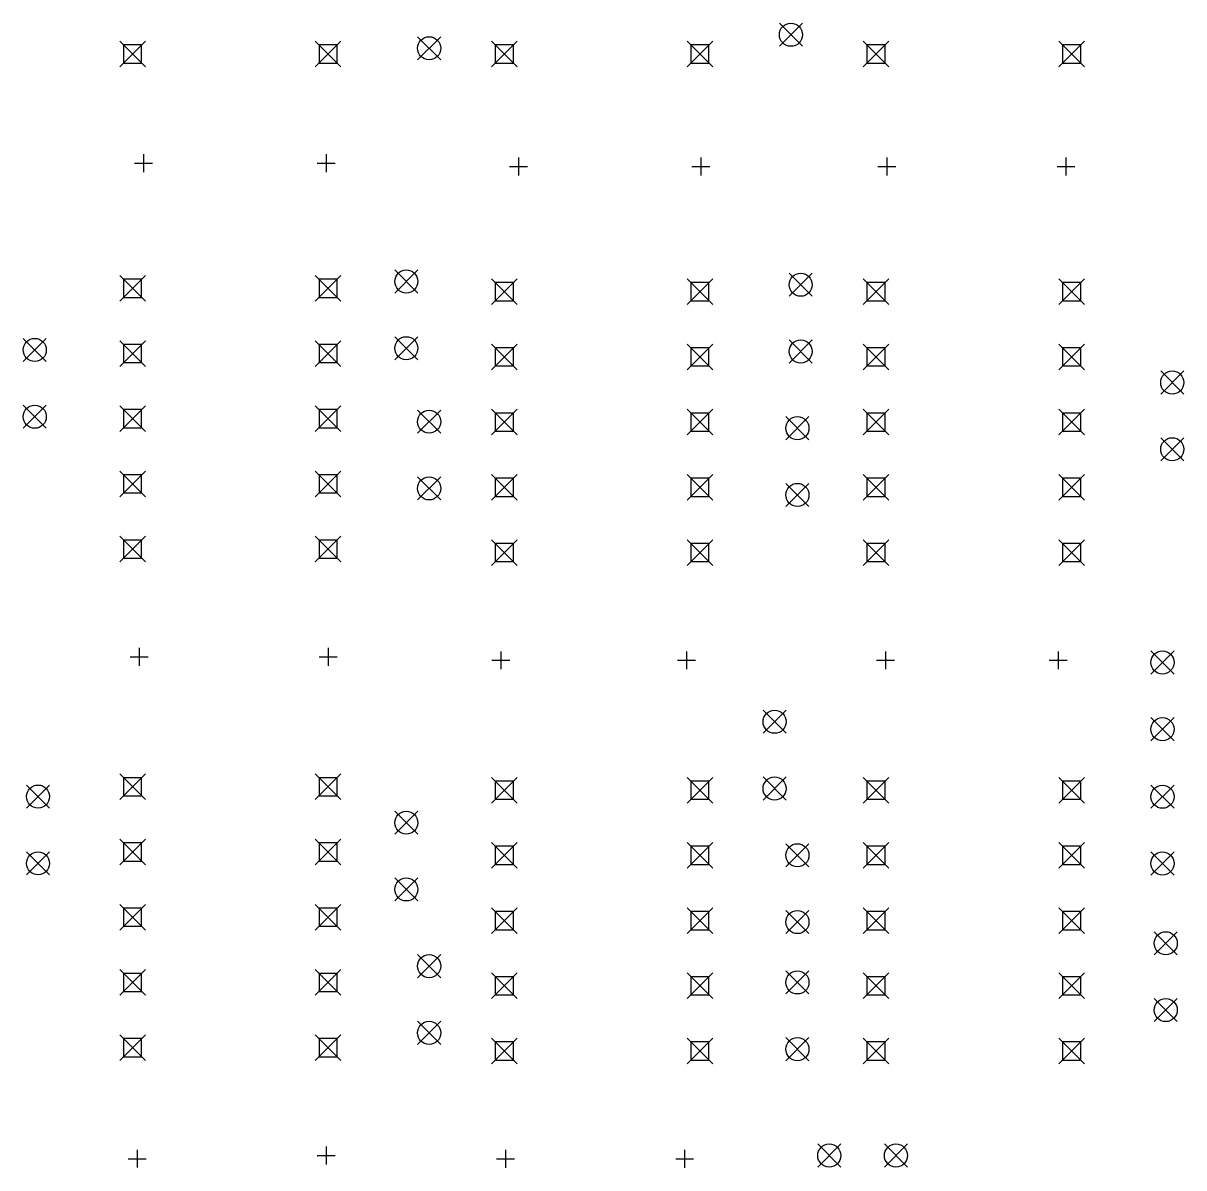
# Model space of a CAD drawing. Extents: x 10 to 419, y -285 to -23.
# Drawn here: x 268.79 to 314.01, y -119.61 to -75.02 of the extents above; entities that cross this region are included whole.
import ezdxf

# ---------------------------------------------------------------- set-up
doc = ezdxf.new("R2010")
doc.units = 0
doc.layers.add('BLACK', color=7, linetype='CONTINUOUS')

msp = doc.modelspace()

# ---------------------------------------------------------------- linework, layer by layer
at = {"layer": 'BLACK', "linetype": 'CONTINUOUS'}
for p, q in [((298.254, -75.0201), (299.154, -75.9201)), ((299.154, -75.0201), (298.254, -75.9201)), ((272.55, -75.7204), (273.55, -76.7204)), ((273.55, -75.7204), (272.55, -76.7204)), ((273.404, -75.8668), (272.696, -75.8668)), ((272.696, -75.8668), (272.696, -76.5739)), ((273.404, -76.5739), (273.404, -75.8668)), ((280.17, -75.7204), (281.17, -76.7204)), ((281.17, -75.7204), (280.17, -76.7204)), ((281.024, -75.8668), (280.316, -75.8668)), ((280.316, -75.8668), (280.316, -76.5739)), ((281.024, -76.5739), (281.024, -75.8668)), ((284.157, -75.5464), (285.057, -76.4464)), ((285.057, -75.5464), (284.157, -76.4464)), ((287.036, -75.7204), (288.036, -76.7204)), ((288.036, -75.7204), (287.036, -76.7204)), ((287.89, -75.8668), (287.183, -75.8668)), ((287.183, -75.8668), (287.183, -76.5739)), ((287.89, -76.5739), (287.89, -75.8668)), ((294.656, -75.7204), (295.656, -76.7204)), ((295.656, -75.7204), (294.656, -76.7204)), ((295.51, -75.8668), (294.803, -75.8668)), ((294.803, -75.8668), (294.803, -76.5739)), ((295.51, -76.5739), (295.51, -75.8668)), ((301.523, -75.7204), (302.523, -76.7204)), ((302.523, -75.7204), (301.523, -76.7204)), ((302.376, -75.8668), (301.669, -75.8668)), ((301.669, -75.8668), (301.669, -76.5739)), ((302.376, -76.5739), (302.376, -75.8668)), ((309.143, -75.7204), (310.143, -76.7204)), ((310.143, -75.7204), (309.143, -76.7204)), ((309.996, -75.8668), (309.289, -75.8668)), ((309.289, -75.8668), (309.289, -76.5739)), ((309.996, -76.5739), (309.996, -75.8668)), ((272.696, -76.5739), (273.404, -76.5739)), ((280.316, -76.5739), (281.024, -76.5739)), ((287.183, -76.5739), (287.89, -76.5739)), ((294.803, -76.5739), (295.51, -76.5739)), ((301.669, -76.5739), (302.376, -76.5739)), ((309.289, -76.5739), (309.996, -76.5739)), ((273.132, -80.4689), (273.832, -80.4689)), ((273.482, -80.1189), (273.482, -80.8189)), ((280.244, -80.4689), (280.944, -80.4689)), ((280.594, -80.1189), (280.594, -80.8189)), ((288.087, -80.2514), (288.087, -80.9514)), ((295.199, -80.2514), (295.199, -80.9514)), ((302.438, -80.2463), (302.438, -80.9463)), ((309.423, -80.2514), (309.423, -80.9514)), ((287.737, -80.6014), (288.437, -80.6014)), ((294.849, -80.6014), (295.549, -80.6014)), ((302.088, -80.5963), (302.788, -80.5963)), ((309.073, -80.6014), (309.773, -80.6014)), ((272.55, -84.8461), (273.55, -85.8461)), ((273.55, -84.8461), (272.55, -85.8461)), ((273.404, -84.9926), (272.696, -84.9926)), ((272.696, -84.9926), (272.696, -85.6997)), ((273.404, -85.6997), (273.404, -84.9926)), ((280.17, -84.8461), (281.17, -85.8461)), ((281.17, -84.8461), (280.17, -85.8461)), ((281.024, -84.9926), (280.316, -84.9926)), ((280.316, -84.9926), (280.316, -85.6997)), ((281.024, -85.6997), (281.024, -84.9926)), ((283.268, -84.6304), (284.168, -85.5304)), ((284.168, -84.6304), (283.268, -85.5304)), ((287.036, -84.9786), (288.036, -85.9786)), ((288.036, -84.9786), (287.036, -85.9786)), ((294.656, -84.9786), (295.656, -85.9786)), ((295.656, -84.9786), (294.656, -85.9786)), ((298.635, -84.7574), (299.535, -85.6574)), ((299.535, -84.7574), (298.635, -85.6574)), ((301.523, -84.9786), (302.523, -85.9786)), ((302.523, -84.9786), (301.523, -85.9786)), ((309.143, -84.9786), (310.143, -85.9786)), ((310.143, -84.9786), (309.143, -85.9786)), ((287.89, -85.1251), (287.183, -85.1251)), ((287.183, -85.1251), (287.183, -85.8322)), ((287.89, -85.8322), (287.89, -85.1251)), ((295.51, -85.1251), (294.803, -85.1251)), ((294.803, -85.1251), (294.803, -85.8322)), ((295.51, -85.8322), (295.51, -85.1251)), ((302.376, -85.1251), (301.669, -85.1251)), ((301.669, -85.1251), (301.669, -85.8322)), ((302.376, -85.8322), (302.376, -85.1251)), ((309.996, -85.1251), (309.289, -85.1251)), ((309.289, -85.1251), (309.289, -85.8322)), ((309.996, -85.8322), (309.996, -85.1251)), ((272.696, -85.6997), (273.404, -85.6997)), ((280.316, -85.6997), (281.024, -85.6997)), ((287.183, -85.8322), (287.89, -85.8322)), ((294.803, -85.8322), (295.51, -85.8322)), ((301.669, -85.8322), (302.376, -85.8322)), ((309.289, -85.8322), (309.996, -85.8322)), ((283.268, -87.2304), (284.168, -88.1304)), ((284.168, -87.2304), (283.268, -88.1304)), ((268.79, -87.2974), (269.69, -88.1974)), ((269.69, -87.2974), (268.79, -88.1974)), ((272.55, -87.3861), (273.55, -88.3861)), ((273.55, -87.3861), (272.55, -88.3861)), ((273.404, -87.5326), (272.696, -87.5326)), ((272.696, -87.5326), (272.696, -88.2397)), ((273.404, -88.2397), (273.404, -87.5326)), ((280.17, -87.3861), (281.17, -88.3861)), ((281.17, -87.3861), (280.17, -88.3861)), ((281.024, -87.5326), (280.316, -87.5326)), ((280.316, -87.5326), (280.316, -88.2397)), ((281.024, -88.2397), (281.024, -87.5326)), ((287.036, -87.5186), (288.036, -88.5186)), ((288.036, -87.5186), (287.036, -88.5186)), ((287.89, -87.6651), (287.183, -87.6651)), ((287.183, -87.6651), (287.183, -88.3722)), ((287.89, -88.3722), (287.89, -87.6651)), ((294.656, -87.5186), (295.656, -88.5186)), ((295.656, -87.5186), (294.656, -88.5186)), ((295.51, -87.6651), (294.803, -87.6651)), ((294.803, -87.6651), (294.803, -88.3722)), ((295.51, -88.3722), (295.51, -87.6651)), ((298.635, -87.3574), (299.535, -88.2574)), ((299.535, -87.3574), (298.635, -88.2574)), ((301.523, -87.5186), (302.523, -88.5186)), ((302.523, -87.5186), (301.523, -88.5186)), ((302.376, -87.6651), (301.669, -87.6651)), ((301.669, -87.6651), (301.669, -88.3722)), ((302.376, -88.3722), (302.376, -87.6651)), ((309.143, -87.5186), (310.143, -88.5186)), ((310.143, -87.5186), (309.143, -88.5186)), ((309.996, -87.6651), (309.289, -87.6651)), ((309.289, -87.6651), (309.289, -88.3722)), ((309.996, -88.3722), (309.996, -87.6651)), ((272.696, -88.2397), (273.404, -88.2397)), ((280.316, -88.2397), (281.024, -88.2397)), ((287.183, -88.3722), (287.89, -88.3722)), ((294.803, -88.3722), (295.51, -88.3722)), ((301.669, -88.3722), (302.376, -88.3722)), ((309.289, -88.3722), (309.996, -88.3722)), ((313.113, -88.5674), (314.013, -89.4674)), ((314.013, -88.5674), (313.113, -89.4674)), ((268.79, -89.8974), (269.69, -90.7974)), ((269.69, -89.8974), (268.79, -90.7974)), ((272.55, -89.9261), (273.55, -90.9261)), ((273.55, -89.9261), (272.55, -90.9261)), ((280.17, -89.9261), (281.17, -90.9261)), ((281.17, -89.9261), (280.17, -90.9261)), ((273.404, -90.0726), (272.696, -90.0726)), ((272.696, -90.0726), (272.696, -90.7797)), ((273.404, -90.7797), (273.404, -90.0726)), ((281.024, -90.0726), (280.316, -90.0726)), ((280.316, -90.0726), (280.316, -90.7797)), ((281.024, -90.7797), (281.024, -90.0726)), ((284.157, -90.0914), (285.057, -90.9914)), ((285.057, -90.0914), (284.157, -90.9914)), ((287.036, -90.0586), (288.036, -91.0586)), ((288.036, -90.0586), (287.036, -91.0586)), ((287.89, -90.2051), (287.183, -90.2051)), ((287.183, -90.2051), (287.183, -90.9122)), ((287.89, -90.9122), (287.89, -90.2051)), ((294.656, -90.0586), (295.656, -91.0586)), ((295.656, -90.0586), (294.656, -91.0586)), ((295.51, -90.2051), (294.803, -90.2051)), ((294.803, -90.2051), (294.803, -90.9122)), ((295.51, -90.9122), (295.51, -90.2051)), ((298.508, -90.3454), (299.408, -91.2454)), ((299.408, -90.3454), (298.508, -91.2454)), ((301.523, -90.0586), (302.523, -91.0586)), ((302.523, -90.0586), (301.523, -91.0586)), ((302.376, -90.2051), (301.669, -90.2051)), ((301.669, -90.2051), (301.669, -90.9122)), ((302.376, -90.9122), (302.376, -90.2051)), ((309.143, -90.0586), (310.143, -91.0586)), ((310.143, -90.0586), (309.143, -91.0586)), ((309.996, -90.2051), (309.289, -90.2051)), ((309.289, -90.2051), (309.289, -90.9122)), ((309.996, -90.9122), (309.996, -90.2051)), ((272.696, -90.7797), (273.404, -90.7797)), ((280.316, -90.7797), (281.024, -90.7797)), ((287.183, -90.9122), (287.89, -90.9122)), ((294.803, -90.9122), (295.51, -90.9122)), ((301.669, -90.9122), (302.376, -90.9122)), ((309.289, -90.9122), (309.996, -90.9122)), ((313.113, -91.1674), (314.013, -92.0674)), ((314.013, -91.1674), (313.113, -92.0674)), ((272.55, -92.4661), (273.55, -93.4661)), ((273.55, -92.4661), (272.55, -93.4661)), ((273.404, -92.6126), (272.696, -92.6126)), ((272.696, -92.6126), (272.696, -93.3197)), ((273.404, -93.3197), (273.404, -92.6126)), ((280.17, -92.4661), (281.17, -93.4661)), ((281.17, -92.4661), (280.17, -93.4661)), ((281.024, -92.6126), (280.316, -92.6126)), ((280.316, -92.6126), (280.316, -93.3197)), ((281.024, -93.3197), (281.024, -92.6126)), ((284.157, -92.6914), (285.057, -93.5914)), ((285.057, -92.6914), (284.157, -93.5914)), ((287.036, -92.5986), (288.036, -93.5986)), ((288.036, -92.5986), (287.036, -93.5986)), ((294.656, -92.5986), (295.656, -93.5986)), ((295.656, -92.5986), (294.656, -93.5986)), ((301.523, -92.5986), (302.523, -93.5986)), ((302.523, -92.5986), (301.523, -93.5986)), ((309.143, -92.5986), (310.143, -93.5986)), ((310.143, -92.5986), (309.143, -93.5986)), ((287.89, -92.7451), (287.183, -92.7451)), ((287.183, -92.7451), (287.183, -93.4522)), ((287.89, -93.4522), (287.89, -92.7451)), ((295.51, -92.7451), (294.803, -92.7451)), ((294.803, -92.7451), (294.803, -93.4522)), ((295.51, -93.4522), (295.51, -92.7451)), ((298.508, -92.9454), (299.408, -93.8454)), ((299.408, -92.9454), (298.508, -93.8454)), ((302.376, -92.7451), (301.669, -92.7451)), ((301.669, -92.7451), (301.669, -93.4522)), ((302.376, -93.4522), (302.376, -92.7451)), ((309.996, -92.7451), (309.289, -92.7451)), ((309.289, -92.7451), (309.289, -93.4522)), ((309.996, -93.4522), (309.996, -92.7451)), ((272.696, -93.3197), (273.404, -93.3197)), ((280.316, -93.3197), (281.024, -93.3197)), ((287.183, -93.4522), (287.89, -93.4522)), ((294.803, -93.4522), (295.51, -93.4522)), ((301.669, -93.4522), (302.376, -93.4522)), ((309.289, -93.4522), (309.996, -93.4522)), ((272.55, -95.0061), (273.55, -96.0061)), ((273.55, -95.0061), (272.55, -96.0061)), ((273.404, -95.1526), (272.696, -95.1526)), ((272.696, -95.1526), (272.696, -95.8597)), ((273.404, -95.8597), (273.404, -95.1526)), ((280.17, -95.0061), (281.17, -96.0061)), ((281.17, -95.0061), (280.17, -96.0061)), ((281.024, -95.1526), (280.316, -95.1526)), ((280.316, -95.1526), (280.316, -95.8597)), ((281.024, -95.8597), (281.024, -95.1526)), ((287.036, -95.1386), (288.036, -96.1386)), ((288.036, -95.1386), (287.036, -96.1386)), ((287.89, -95.2851), (287.183, -95.2851)), ((287.183, -95.2851), (287.183, -95.9922)), ((287.89, -95.9922), (287.89, -95.2851)), ((294.656, -95.1386), (295.656, -96.1386)), ((295.656, -95.1386), (294.656, -96.1386)), ((295.51, -95.2851), (294.803, -95.2851)), ((294.803, -95.2851), (294.803, -95.9922)), ((295.51, -95.9922), (295.51, -95.2851)), ((301.523, -95.1386), (302.523, -96.1386)), ((302.523, -95.1386), (301.523, -96.1386)), ((302.376, -95.2851), (301.669, -95.2851)), ((301.669, -95.2851), (301.669, -95.9922)), ((302.376, -95.9922), (302.376, -95.2851)), ((309.143, -95.1386), (310.143, -96.1386)), ((310.143, -95.1386), (309.143, -96.1386)), ((309.996, -95.2851), (309.289, -95.2851)), ((309.289, -95.2851), (309.289, -95.9922)), ((309.996, -95.9922), (309.996, -95.2851)), ((272.696, -95.8597), (273.404, -95.8597)), ((280.316, -95.8597), (281.024, -95.8597)), ((287.183, -95.9922), (287.89, -95.9922)), ((294.803, -95.9922), (295.51, -95.9922)), ((301.669, -95.9922), (302.376, -95.9922)), ((309.289, -95.9922), (309.996, -95.9922)), ((273.304, -99.3553), (273.304, -100.055)), ((280.67, -99.3553), (280.67, -100.055)), ((287.401, -99.4878), (287.401, -100.188)), ((294.64, -99.4878), (294.64, -100.188)), ((302.387, -99.4878), (302.387, -100.188)), ((309.118, -99.4878), (309.118, -100.188)), ((312.732, -99.4711), (313.632, -100.371)), ((313.632, -99.4711), (312.732, -100.371)), ((272.954, -99.7053), (273.654, -99.7053)), ((280.32, -99.7053), (281.02, -99.7053)), ((287.051, -99.8378), (287.751, -99.8378)), ((294.29, -99.8378), (294.99, -99.8378)), ((302.037, -99.8378), (302.737, -99.8378)), ((308.768, -99.8378), (309.468, -99.8378)), ((297.619, -101.781), (298.519, -102.681)), ((298.519, -101.781), (297.619, -102.681)), ((312.732, -102.071), (313.632, -102.971)), ((313.632, -102.071), (312.732, -102.971)), ((272.55, -104.264), (273.55, -105.264)), ((273.55, -104.264), (272.55, -105.264)), ((273.404, -104.411), (272.696, -104.411)), ((272.696, -104.411), (272.696, -105.118)), ((273.404, -105.118), (273.404, -104.411)), ((280.17, -104.264), (281.17, -105.264)), ((281.17, -104.264), (280.17, -105.264)), ((281.024, -104.411), (280.316, -104.411)), ((280.316, -104.411), (280.316, -105.118)), ((281.024, -105.118), (281.024, -104.411)), ((287.036, -104.397), (288.036, -105.397)), ((288.036, -104.397), (287.036, -105.397)), ((294.656, -104.397), (295.656, -105.397)), ((295.656, -104.397), (294.656, -105.397)), ((297.619, -104.381), (298.519, -105.281)), ((298.519, -104.381), (297.619, -105.281)), ((301.523, -104.397), (302.523, -105.397)), ((302.523, -104.397), (301.523, -105.397)), ((309.143, -104.397), (310.143, -105.397)), ((310.143, -104.397), (309.143, -105.397)), ((268.917, -104.696), (269.817, -105.596)), ((269.817, -104.696), (268.917, -105.596)), ((287.89, -104.543), (287.183, -104.543)), ((287.183, -104.543), (287.183, -105.25)), ((287.89, -105.25), (287.89, -104.543)), ((295.51, -104.543), (294.803, -104.543)), ((294.803, -104.543), (294.803, -105.25)), ((295.51, -105.25), (295.51, -104.543)), ((302.376, -104.543), (301.669, -104.543)), ((301.669, -104.543), (301.669, -105.25)), ((302.376, -105.25), (302.376, -104.543)), ((309.996, -104.543), (309.289, -104.543)), ((309.289, -104.543), (309.289, -105.25)), ((309.996, -105.25), (309.996, -104.543)), ((312.732, -104.702), (313.632, -105.602)), ((313.632, -104.702), (312.732, -105.602)), ((272.696, -105.118), (273.404, -105.118)), ((280.316, -105.118), (281.024, -105.118)), ((287.183, -105.25), (287.89, -105.25)), ((294.803, -105.25), (295.51, -105.25)), ((301.669, -105.25), (302.376, -105.25)), ((309.289, -105.25), (309.996, -105.25)), ((283.268, -105.712), (284.168, -106.612)), ((284.168, -105.712), (283.268, -106.612)), ((272.55, -106.804), (273.55, -107.804)), ((273.55, -106.804), (272.55, -107.804)), ((273.404, -106.951), (272.696, -106.951)), ((272.696, -106.951), (272.696, -107.658)), ((273.404, -107.658), (273.404, -106.951)), ((280.17, -106.804), (281.17, -107.804)), ((281.17, -106.804), (280.17, -107.804)), ((281.024, -106.951), (280.316, -106.951)), ((280.316, -106.951), (280.316, -107.658)), ((281.024, -107.658), (281.024, -106.951)), ((287.036, -106.937), (288.036, -107.937)), ((288.036, -106.937), (287.036, -107.937)), ((287.89, -107.083), (287.183, -107.083)), ((287.183, -107.083), (287.183, -107.79)), ((287.89, -107.79), (287.89, -107.083)), ((294.656, -106.937), (295.656, -107.937)), ((295.656, -106.937), (294.656, -107.937)), ((295.51, -107.083), (294.803, -107.083)), ((294.803, -107.083), (294.803, -107.79)), ((295.51, -107.79), (295.51, -107.083)), ((298.508, -106.982), (299.408, -107.882)), ((299.408, -106.982), (298.508, -107.882)), ((301.523, -106.937), (302.523, -107.937)), ((302.523, -106.937), (301.523, -107.937)), ((302.376, -107.083), (301.669, -107.083)), ((301.669, -107.083), (301.669, -107.79)), ((302.376, -107.79), (302.376, -107.083)), ((309.143, -106.937), (310.143, -107.937)), ((310.143, -106.937), (309.143, -107.937)), ((309.996, -107.083), (309.289, -107.083)), ((309.289, -107.083), (309.289, -107.79)), ((309.996, -107.79), (309.996, -107.083)), ((268.917, -107.296), (269.817, -108.196)), ((269.817, -107.296), (268.917, -108.196)), ((312.732, -107.302), (313.632, -108.202)), ((313.632, -107.302), (312.732, -108.202)), ((272.696, -107.658), (273.404, -107.658)), ((280.316, -107.658), (281.024, -107.658)), ((287.183, -107.79), (287.89, -107.79)), ((294.803, -107.79), (295.51, -107.79)), ((301.669, -107.79), (302.376, -107.79)), ((309.289, -107.79), (309.996, -107.79)), ((283.268, -108.312), (284.168, -109.212)), ((284.168, -108.312), (283.268, -109.212)), ((272.55, -109.344), (273.55, -110.344)), ((273.55, -109.344), (272.55, -110.344)), ((280.17, -109.344), (281.17, -110.344)), ((281.17, -109.344), (280.17, -110.344)), ((273.404, -109.491), (272.696, -109.491)), ((272.696, -109.491), (272.696, -110.198)), ((273.404, -110.198), (273.404, -109.491)), ((281.024, -109.491), (280.316, -109.491)), ((280.316, -109.491), (280.316, -110.198)), ((281.024, -110.198), (281.024, -109.491)), ((287.036, -109.477), (288.036, -110.477)), ((288.036, -109.477), (287.036, -110.477)), ((287.89, -109.623), (287.183, -109.623)), ((287.183, -109.623), (287.183, -110.33)), ((287.89, -110.33), (287.89, -109.623)), ((294.656, -109.477), (295.656, -110.477)), ((295.656, -109.477), (294.656, -110.477)), ((295.51, -109.623), (294.803, -109.623)), ((294.803, -109.623), (294.803, -110.33)), ((295.51, -110.33), (295.51, -109.623)), ((298.508, -109.582), (299.408, -110.482)), ((299.408, -109.582), (298.508, -110.482)), ((301.523, -109.477), (302.523, -110.477)), ((302.523, -109.477), (301.523, -110.477)), ((302.376, -109.623), (301.669, -109.623)), ((301.669, -109.623), (301.669, -110.33)), ((302.376, -110.33), (302.376, -109.623)), ((309.143, -109.477), (310.143, -110.477)), ((310.143, -109.477), (309.143, -110.477)), ((309.996, -109.623), (309.289, -109.623)), ((309.289, -109.623), (309.289, -110.33)), ((309.996, -110.33), (309.996, -109.623)), ((272.696, -110.198), (273.404, -110.198)), ((280.316, -110.198), (281.024, -110.198)), ((287.183, -110.33), (287.89, -110.33)), ((294.803, -110.33), (295.51, -110.33)), ((301.669, -110.33), (302.376, -110.33)), ((309.289, -110.33), (309.996, -110.33)), ((312.859, -110.411), (313.759, -111.311)), ((313.759, -110.411), (312.859, -111.311)), ((284.157, -111.3), (285.057, -112.2)), ((285.057, -111.3), (284.157, -112.2)), ((272.55, -111.884), (273.55, -112.884)), ((273.55, -111.884), (272.55, -112.884)), ((273.404, -112.031), (272.696, -112.031)), ((272.696, -112.031), (272.696, -112.738)), ((273.404, -112.738), (273.404, -112.031)), ((280.17, -111.884), (281.17, -112.884)), ((281.17, -111.884), (280.17, -112.884)), ((281.024, -112.031), (280.316, -112.031)), ((280.316, -112.031), (280.316, -112.738)), ((281.024, -112.738), (281.024, -112.031)), ((287.036, -112.017), (288.036, -113.017)), ((288.036, -112.017), (287.036, -113.017)), ((294.656, -112.017), (295.656, -113.017)), ((295.656, -112.017), (294.656, -113.017)), ((298.508, -111.935), (299.408, -112.835)), ((299.408, -111.935), (298.508, -112.835)), ((301.523, -112.017), (302.523, -113.017)), ((302.523, -112.017), (301.523, -113.017)), ((309.143, -112.017), (310.143, -113.017)), ((310.143, -112.017), (309.143, -113.017)), ((287.89, -112.163), (287.183, -112.163)), ((287.183, -112.163), (287.183, -112.87)), ((287.89, -112.87), (287.89, -112.163)), ((295.51, -112.163), (294.803, -112.163)), ((294.803, -112.163), (294.803, -112.87)), ((295.51, -112.87), (295.51, -112.163)), ((302.376, -112.163), (301.669, -112.163)), ((301.669, -112.163), (301.669, -112.87)), ((302.376, -112.87), (302.376, -112.163)), ((309.996, -112.163), (309.289, -112.163)), ((309.289, -112.163), (309.289, -112.87)), ((309.996, -112.87), (309.996, -112.163)), ((272.696, -112.738), (273.404, -112.738)), ((280.316, -112.738), (281.024, -112.738)), ((287.183, -112.87), (287.89, -112.87)), ((294.803, -112.87), (295.51, -112.87)), ((301.669, -112.87), (302.376, -112.87)), ((309.289, -112.87), (309.996, -112.87)), ((312.859, -113.011), (313.759, -113.911)), ((313.759, -113.011), (312.859, -113.911)), ((284.157, -113.9), (285.057, -114.8)), ((285.057, -113.9), (284.157, -114.8)), ((272.55, -114.424), (273.55, -115.424)), ((273.55, -114.424), (272.55, -115.424)), ((273.404, -114.571), (272.696, -114.571)), ((272.696, -114.571), (272.696, -115.278)), ((273.404, -115.278), (273.404, -114.571)), ((280.17, -114.424), (281.17, -115.424)), ((281.17, -114.424), (280.17, -115.424)), ((281.024, -114.571), (280.316, -114.571)), ((280.316, -114.571), (280.316, -115.278)), ((281.024, -115.278), (281.024, -114.571)), ((287.036, -114.557), (288.036, -115.557)), ((288.036, -114.557), (287.036, -115.557)), ((287.89, -114.703), (287.183, -114.703)), ((287.183, -114.703), (287.183, -115.41)), ((287.89, -115.41), (287.89, -114.703)), ((294.656, -114.557), (295.656, -115.557)), ((295.656, -114.557), (294.656, -115.557)), ((295.51, -114.703), (294.803, -114.703)), ((294.803, -114.703), (294.803, -115.41)), ((295.51, -115.41), (295.51, -114.703)), ((298.508, -114.535), (299.408, -115.435)), ((299.408, -114.535), (298.508, -115.435)), ((301.523, -114.557), (302.523, -115.557)), ((302.523, -114.557), (301.523, -115.557)), ((302.376, -114.703), (301.669, -114.703)), ((301.669, -114.703), (301.669, -115.41)), ((302.376, -115.41), (302.376, -114.703)), ((309.143, -114.557), (310.143, -115.557)), ((310.143, -114.557), (309.143, -115.557)), ((309.996, -114.703), (309.289, -114.703)), ((309.289, -114.703), (309.289, -115.41)), ((309.996, -115.41), (309.996, -114.703)), ((272.696, -115.278), (273.404, -115.278)), ((280.316, -115.278), (281.024, -115.278)), ((287.183, -115.41), (287.89, -115.41)), ((294.803, -115.41), (295.51, -115.41)), ((301.669, -115.41), (302.376, -115.41)), ((309.289, -115.41), (309.996, -115.41)), ((273.228, -118.9), (273.228, -119.6)), ((280.594, -118.773), (280.594, -119.473)), ((287.579, -118.905), (287.579, -119.605)), ((294.564, -118.905), (294.564, -119.605)), ((299.748, -118.678), (300.648, -119.578)), ((300.648, -118.678), (299.748, -119.578)), ((302.348, -118.678), (303.248, -119.578)), ((303.248, -118.678), (302.348, -119.578)), ((272.878, -119.25), (273.578, -119.25)), ((280.244, -119.123), (280.944, -119.123)), ((287.229, -119.255), (287.929, -119.255)), ((294.214, -119.255), (294.914, -119.255))]:
    msp.add_line(p, q, dxfattribs=at)
at = {"layer": 'BLACK'}
for centre in [(298.704, -75.4701), (284.607, -75.9964), (283.718, -85.0804), (299.085, -85.2074), (283.718, -87.6804), (269.24, -87.7474), (299.085, -87.8074), (313.563, -89.0174), (269.24, -90.3474), (284.607, -90.5414), (298.958, -90.7954), (313.563, -91.6174), (284.607, -93.1414), (298.958, -93.3954), (313.182, -99.9211), (298.069, -102.231), (313.182, -102.521), (298.069, -104.831), (269.367, -105.146), (313.182, -105.152), (283.718, -106.162), (298.958, -107.432), (269.367, -107.746), (313.182, -107.752), (283.718, -108.762), (298.958, -110.032), (313.309, -110.861), (284.607, -111.75), (298.958, -112.385), (313.309, -113.461), (284.607, -114.35), (298.958, -114.985), (300.198, -119.128), (302.798, -119.128)]:
    msp.add_circle(centre, 0.45, dxfattribs=at)

doc.saveas('drawing.dxf')
